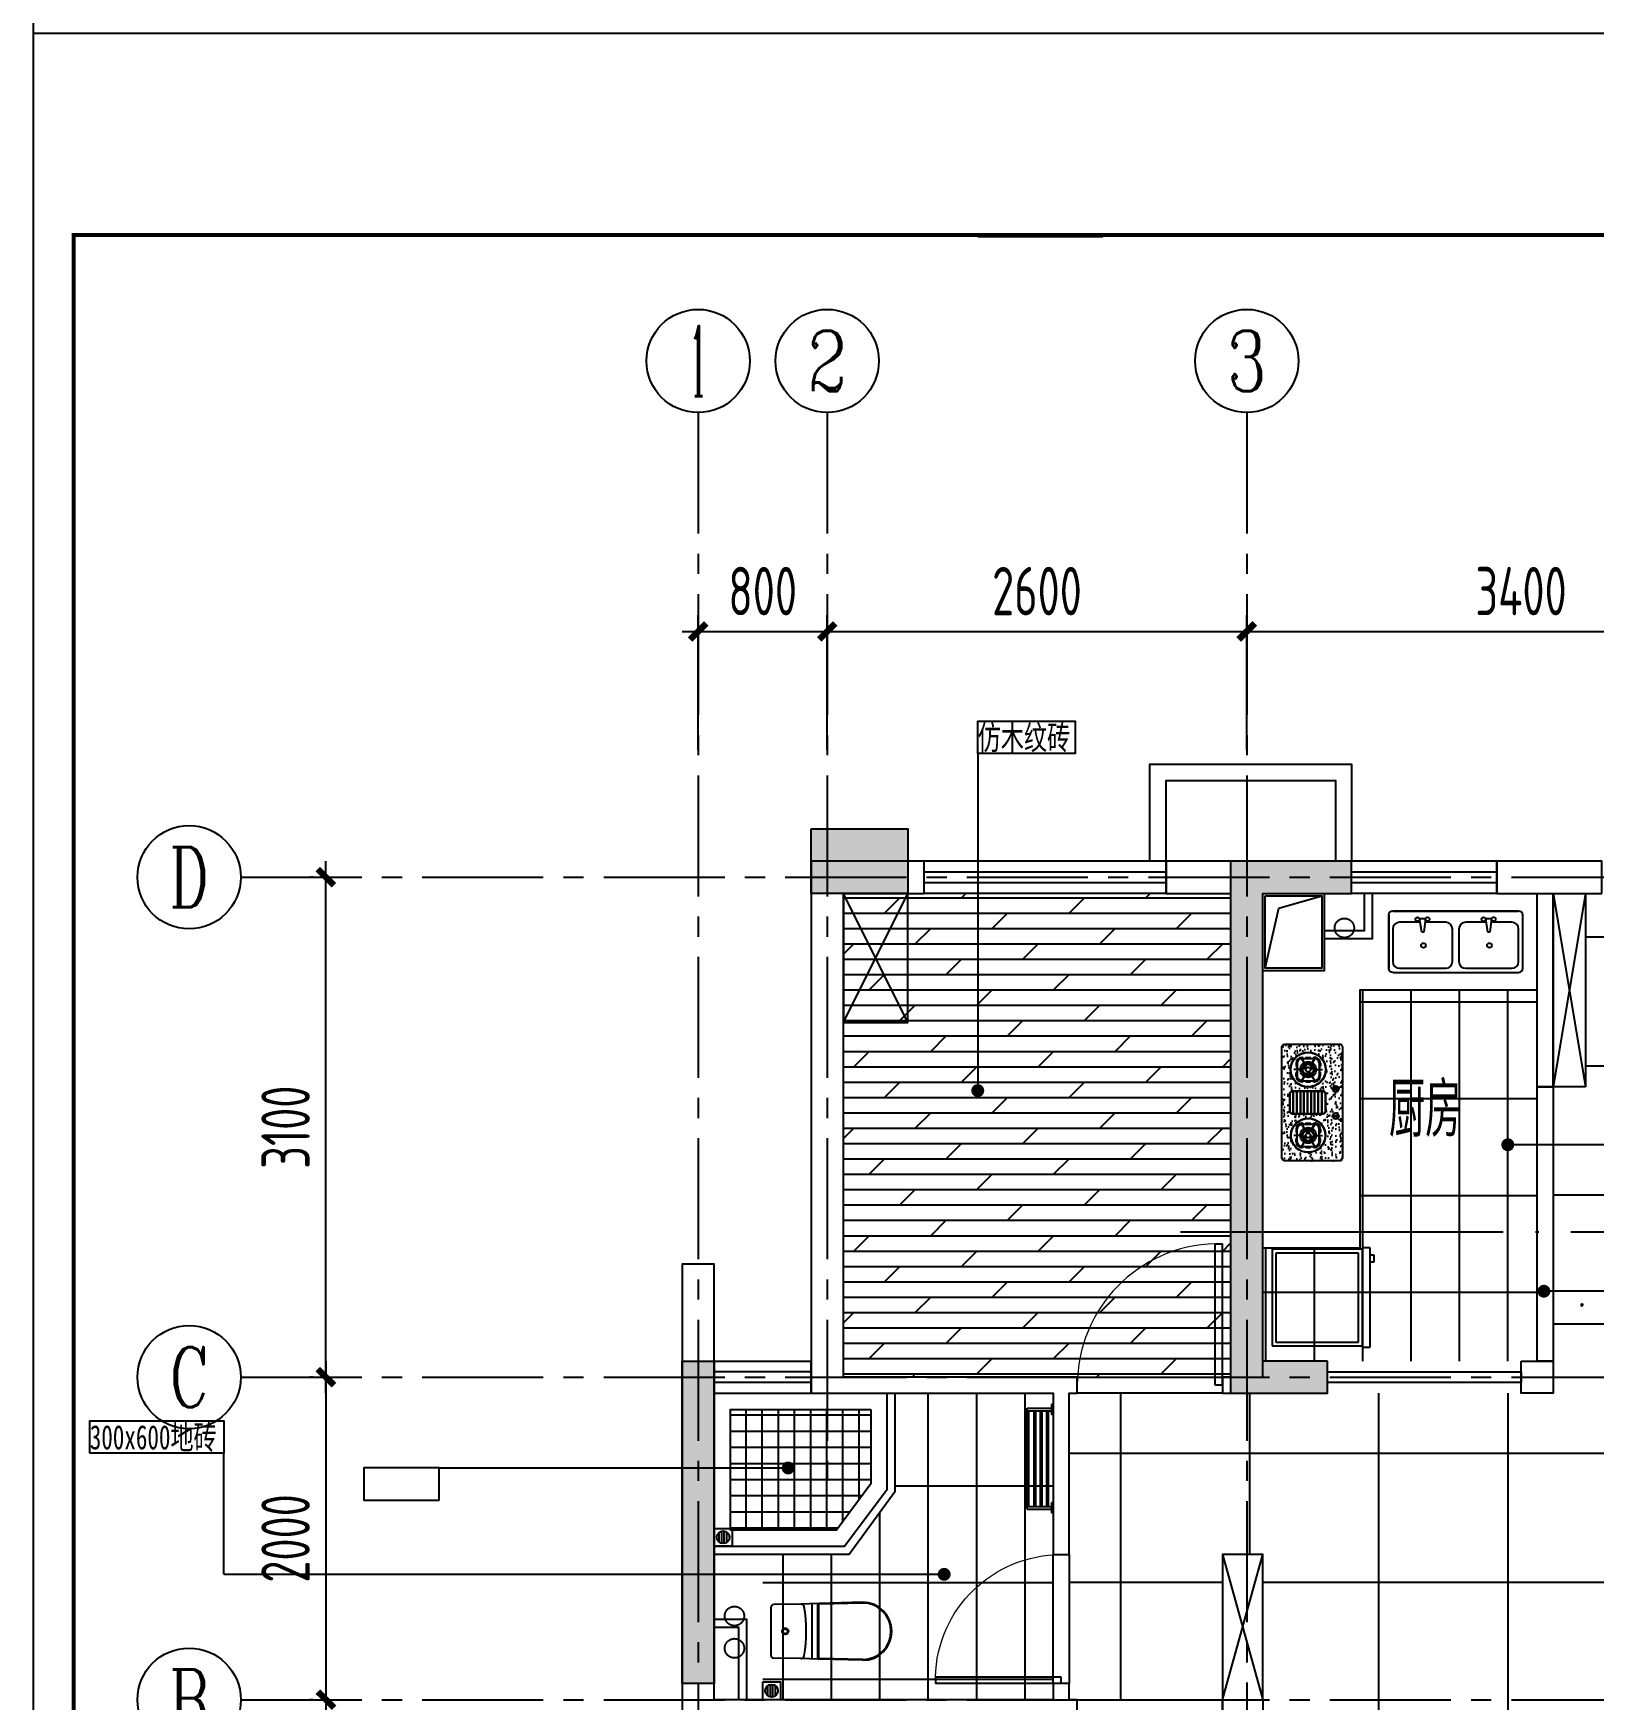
# Model space of a CAD drawing. Header units: millimetres. Extents: x -133666 to 880576, y -269375 to 86941.
# Drawn here: x 22354 to 32024, y -123126 to -112794 of the extents above; entities that cross this region are included whole.
import ezdxf
from ezdxf.enums import TextEntityAlignment as Align

# ---------------------------------------------------------------- set-up
doc = ezdxf.new("R2010")
doc.units = ezdxf.units.MM
doc.header["$LTSCALE"] = 1000
for name, pattern in [('6#轴网(1-4)20181120$0$11 12 17 18 19 20 21 22-ZW$0$DOTE', [2.42, 2, -0.2, 0.02, -0.2]), ('CENTER', [50.8, 31.75, -6.35, 6.35, -6.35]), ('CENTER2', [1.125, 0.75, -0.125, 0.125, -0.125]), ('PS', [3200, 1500, -200, 1500])]:
    doc.linetypes.add(name, pattern=pattern)
doc.layers.get('0').update_dxf_attribs({"linetype": 'CONTINUOUS'})
doc.layers.get('Defpoints').update_dxf_attribs({"color": 6, "linetype": 'CONTINUOUS'})
for name, color, linetype in [('6#轴网(1-4)20181120$0$11 12 17 18 19 20 21 22-ZW$0$AXIS_轴号_A', 8, 'CONTINUOUS'), ('6#轴网(1-4)20181120$0$11 12 17 18 19 20 21 22-ZW$0$AXIS_轴文_A', 8, 'CONTINUOUS'), ('6#轴网(1-4)20181120$0$11 12 17 18 19 20 21 22-ZW$0$AXIS_轴线_A', 8, '6#轴网(1-4)20181120$0$11 12 17 18 19 20 21 22-ZW$0$DOTE'), ('6#轴网(1-4)20181120$0$AXIS_TEXT', 8, 'CONTINUOUS'), ('A-area', 23, 'CONTINUOUS'), ('A-FUR', 8, 'CONTINUOUS'), ('A-Lvtry', 5, 'CONTINUOUS'), ('A-烟气道', 105, 'CONTINUOUS'), ('AXIS', 253, 'CENTER'), ('BORDER', 7, 'CONTINUOUS'), ('DIM', 3, 'CONTINUOUS'), ('EQU_厨卫设备_A', 6, 'CONTINUOUS'), ('P-Furniture(活动家具)', 134, 'CONTINUOUS'), ('P-活动家具', 146, 'CONTINUOUS'), ('PS', 6, 'PS'), ('PUB_HATCH', 8, 'CONTINUOUS'), ('PUB_TEXT', 7, 'CONTINUOUS'), ('WALL', 2, 'CONTINUOUS'), ('WINDOW', 4, 'CONTINUOUS'), ('ZZ001-PC 轮廓', 30, 'CONTINUOUS'), ('剪力墙', 6, 'CONTINUOUS'), ('栏杆', 142, 'CONTINUOUS'), ('门', 9, 'CONTINUOUS')]:
    doc.layers.add(name, color=color, linetype=linetype)
doc.styles.add('6#轴网(1-4)20181120$0$11 12 17 18 19 20 21 22-ZW$0$_TCH_AXIS', font='COMPLEX', dxfattribs={"bigfont": 'GBCBIG'})
doc.styles.add('6#轴网(1-4)20181120$0$COMPLEX', font='COMPLEX')
doc.styles.get("Standard").update_dxf_attribs({"font": 'tssdeng.shx', "bigfont": 'tssdchn.shx'})
doc.styles.add('ZZ', font='tssdeng.shx', dxfattribs={"width": 0.7, "bigfont": 'tssdchn.shx'})
doc.styles.add('黑体', font='simhei.ttf')
doc.dimstyles.new('TSSD_100_100', dxfattribs={"dimtxt": 300, "dimasz": 100, "dimexe": 100, "dimexo": 250, "dimgap": 100, "dimtad": 1, "dimdec": 0, "dimzin": 0, "dimdsep": 46, "dimtxsty": 'ZZ', "dimblk": 'ARCHTICK', "dimcen": 0, "dimdle": 100, "dimclrd": 256, "dimclrt": 7, "dimadec": 0, "dimazin": 0, "dimtfac": 1, "dimtdec": 0, "dimtix": 1, "dimtmove": 2, "dimatfit": 3, "dimfxl": 0, "dimtolj": 1, "dimtzin": 0, "dimarcsym": 0})
pattern_1 = [(0, (26692.9, 2400), (0, 600), [])]
pattern_2 = [(270, (-489761.783, -5390297.225), (15.875, -9e-15), [])]

# ---------------------------------------------------------------- blocks, each defined once
blk = doc.blocks.new('BX1')
at = {"layer": 'A-Lvtry'}
for p, q in [((-560, 8), (-608, 8)), ((-608, 8), (-608, -608)), ((-560, -608), (-560, 8)), ((0, 0), (-560, 0)), ((0, -600), (0, 0)), ((-560, 0), (-560, -600)), ((-24, -24), (-536, -24)), ((-536, -24), (-536, -576)), ((-24, -576), (-24, -24)), ((-631, -564), (-631, -520)), ((-631, -520), (-608, -520)), ((-608, -564), (-631, -564)), ((-608, -520), (-608, -564)), ((-608, -608), (-560, -608)), ((-560, -600), (0, -600)), ((-536, -576), (-24, -576))]:
    blk.add_line(p, q, dxfattribs=at)
blk = doc.blocks.new('A$C558726A8')
at = {"layer": 'P-Furniture(活动家具)'}
h = blk.add_hatch(dxfattribs=at)
h.set_pattern_fill('AR-SAND,_O', color=250)
h.set_pattern_definition([(37.5, (-27199.047, -9670.22), (-1.60003, 48.941324), [0, -38.608, 0, -43.18, 0, -41.275]), (7.5, (-27199.05, -9670.22), (44.95233, 71.68251), [0, -20.828, 0, -34.798, 0, -13.335]), (327.5, (-27230.29, -9670.22), (79.09924, 0.14372), [0, -12.7, 0, -45.72, 0, -59.69]), (317.5, (-27230.29, -9670.22), (76.35565, 22.29293), [0, -6.35, 0, -29.972, 0, -34.29])])
h.paths.add_polyline_path([(-343, 375, 0.414214), (-362, 356), (-362, 20, 0.414214), (-343, 0), (343, 0, 0.414214), (362, 20), (362, 356, 0.414214), (343, 375)])
h.paths.add_polyline_path([(72, 309), (72, 121, -0.414214), (56, 105), (-56, 105, -0.414214), (-72, 121), (-72, 309, -0.414214), (-56, 325), (56, 325, -0.414214)], flags=16)
h.paths.add_polyline_path([(70, 309), (70, 121, -0.414214), (56, 107), (-56, 107, -0.414214), (-70, 121), (-70, 309, -0.414214), (-56, 323), (56, 323, -0.414214)], flags=0)
h.paths.add_polyline_path([(313, 212, -1), (94, 212, -1)], flags=16)
h.paths.add_polyline_path([(311, 212, -1), (96, 212, -1)], flags=0)
h.paths.add_polyline_path([(165, 287), (183, 287, -0.359638), (191, 280), (216, 280, -0.359638), (225, 287), (243, 287, -0.414214), (279, 251, -0.251251), (272, 242), (272, 230, -0.359638), (279, 221), (279, 202, -0.359638), (272, 194), (272, 181, -0.251251), (279, 173, -0.414214), (243, 136), (225, 136, -0.359638), (216, 143), (191, 143, -0.359638), (183, 136), (165, 136, -0.414214), (128, 173, -0.251251), (135, 181), (135, 194, -0.359638), (128, 202), (128, 221, -0.359638), (135, 230), (135, 242, -0.251251), (128, 251, -0.414214)], flags=0)
h.paths.add_polyline_path([(253, 212, -1), (155, 212, -1)], flags=0)
h.paths.add_polyline_path([(243, 212, -1), (165, 212, -1)], flags=0)
h.paths.add_polyline_path([(240, 212, -1), (167, 212, -1)], flags=0)
h.paths.add_polyline_path([(237, 212, -1), (170, 212, -1)], flags=0)
h.paths.add_polyline_path([(175, 219), (190, 218, -0.299124), (204, 226, -0.028861), (205, 226), (212, 240, -0.215015), (224, 233), (215, 221, -0.330841), (215, 203), (224, 190, -0.215015), (212, 183), (205, 197, -0.028861), (204, 197, -0.299124), (190, 206), (175, 205, -0.215015)], flags=0)
h.paths.add_polyline_path([(-96, 212, -1), (-311, 212, -1)], flags=16)
h.paths.add_polyline_path([(-98, 212, -1), (-309, 212, -1)], flags=0)
h.paths.add_polyline_path([(-128, 251, -0.251251), (-135, 242), (-135, 230, -0.359638), (-128, 221), (-128, 202, -0.359638), (-135, 194), (-135, 181, -0.251251), (-128, 173, -0.414214), (-165, 136), (-183, 136, -0.359638), (-191, 143), (-216, 143, -0.359638), (-225, 136), (-243, 136, -0.414214), (-279, 173, -0.251251), (-272, 181), (-272, 194, -0.359638), (-279, 202), (-279, 221, -0.359638), (-272, 230), (-272, 242, -0.251251), (-279, 251, -0.414214), (-243, 287), (-225, 287, -0.359638), (-216, 280), (-191, 280, -0.359638), (-183, 287), (-165, 287, -0.414214)], flags=0)
h.paths.add_polyline_path([(-155, 212, -1), (-253, 212, -1)], flags=0)
h.paths.add_polyline_path([(-165, 212, -1), (-243, 212, -1)], flags=0)
h.paths.add_polyline_path([(-167, 212, -1), (-240, 212, -1)], flags=0)
h.paths.add_polyline_path([(-170, 212, -1), (-237, 212, -1)], flags=0)
h.paths.add_polyline_path([(-175, 219, -0.215015), (-175, 205), (-190, 206, -0.299124), (-204, 197, -0.028861), (-205, 197), (-212, 183, -0.215015), (-224, 190), (-215, 203, -0.330841), (-215, 221), (-224, 233, -0.215015), (-212, 240), (-205, 226, -0.028861), (-204, 226, -0.299124), (-190, 218)], flags=0)
h.paths.add_polyline_path([(103, 41, -1), (64, 41, -1)], flags=16)
h.paths.add_polyline_path([(86, 57), (86, 56, -0.877066), (86, 26), (86, 25, -1), (82, 25), (82, 26, -0.877066), (82, 56), (82, 57, -1)], flags=0)
h.paths.add_polyline_path([(97, 53, -1.000001), (94, 53, -1.000001)], flags=0)
h.paths.add_polyline_path([(102, 41, -1.000001), (100, 41, -1.000001)], flags=0)
h.paths.add_polyline_path([(-64, 41, -1), (-103, 41, -1)], flags=16)
h.paths.add_polyline_path([(-82, 57), (-82, 56, -0.877066), (-82, 26), (-82, 25, -1), (-86, 25), (-86, 26, -0.877066), (-86, 56), (-86, 57, -1)], flags=0)
h.paths.add_polyline_path([(-94, 53, -1.000001), (-97, 53, -1.000001)], flags=0)
h.paths.add_polyline_path([(-100, 41, -1.000001), (-102, 41, -1.000001)], flags=0)
for points in [[(-100, 41, 1), (-102, 41, 1)], [(-97, 54, 1.000001), (-94, 54, 1.000001)], [(94, 54, 1.000001), (97, 54, 1.000001)], [(102, 41, 1), (100, 41, 1)]]:
    blk.add_hatch(color=251, dxfattribs=at).paths.add_polyline_path(points)
at = {"layer": 'P-Furniture(活动家具)', "color": 251}
for p, q in [((-284, 258), (-224, 224)), ((-228, 226), (-280, 256)), ((-279, 221), (-279, 202)), ((-272, 251), (-272, 173)), ((-243, 287), (-225, 287)), ((-243, 280), (-165, 280)), ((-224, 233), (-212, 240)), ((-215, 221), (-224, 233)), ((-211, 224), (-218, 237)), ((-205, 226), (-212, 240)), ((-204, 240), (-204, 300)), ((-190, 218), (-175, 219)), ((-189, 212), (-175, 212)), ((-165, 287), (-183, 287)), ((-123, 258), (-183, 224)), ((-179, 226), (-127, 256)), ((-175, 219), (-175, 205)), ((-135, 251), (-135, 173)), ((-128, 221), (-128, 202)), ((-70, 304), (70, 304)), ((-70, 302), (70, 302)), ((-70, 282), (70, 282)), ((-70, 280), (70, 280)), ((-70, 260), (70, 260)), ((-70, 258), (70, 258)), ((-70, 238), (70, 238)), ((-70, 236), (70, 236)), ((-70, 216), (70, 216)), ((-70, 214), (70, 214)), ((123, 258), (183, 224)), ((179, 226), (127, 256)), ((128, 221), (128, 202)), ((135, 251), (135, 173)), ((165, 287), (183, 287)), ((243, 280), (165, 280)), ((190, 218), (175, 219)), ((175, 219), (175, 205)), ((189, 212), (175, 212)), ((204, 240), (204, 300)), ((205, 226), (212, 240)), ((211, 224), (218, 237)), ((224, 233), (212, 240)), ((215, 221), (224, 233)), ((284, 258), (224, 224)), ((243, 287), (225, 287)), ((228, 226), (280, 256)), ((272, 251), (272, 173)), ((279, 221), (279, 202)), ((-284, 165), (-224, 200)), ((-228, 198), (-280, 168)), ((-243, 143), (-165, 143)), ((-243, 136), (-225, 136)), ((-215, 203), (-224, 190)), ((-212, 183), (-224, 190)), ((-211, 199), (-218, 187)), ((-205, 197), (-212, 183)), ((-204, 183), (-204, 124)), ((-190, 206), (-175, 205)), ((-123, 165), (-183, 200)), ((-165, 136), (-183, 136)), ((-179, 198), (-127, 168)), ((-70, 194), (70, 194)), ((-70, 192), (70, 192)), ((-70, 172), (70, 172)), ((-70, 170), (70, 170)), ((-70, 150), (70, 150)), ((-70, 148), (70, 148)), ((-70, 128), (70, 128)), ((-70, 126), (70, 126)), ((123, 165), (183, 200)), ((179, 198), (127, 168)), ((243, 143), (165, 143)), ((165, 136), (183, 136)), ((190, 206), (175, 205)), ((204, 183), (204, 124)), ((205, 197), (212, 183)), ((211, 199), (218, 187)), ((212, 183), (224, 190)), ((215, 203), (224, 190)), ((284, 165), (224, 200)), ((243, 136), (225, 136)), ((228, 198), (280, 168))]:
    blk.add_line(p, q, dxfattribs=at)
at = {"layer": 'P-Furniture(活动家具)'}
blk.add_lwpolyline([(-343, 0, -0.414214), (-362, 20), (-362, 356, -0.414214), (-343, 375), (343, 375, -0.414214), (362, 356), (362, 20, -0.414214), (343, 0)], format="xyb", close=True, dxfattribs=at)
at = {"layer": 'P-Furniture(活动家具)', "color": 251}
for points in [[(-72, 309, -0.414214), (-56, 325), (56, 325, -0.414214), (72, 309), (72, 121, -0.414214), (56, 105), (-56, 105, -0.414214), (-72, 121)], [(-70, 309, -0.414214), (-56, 323), (56, 323, -0.414214), (70, 309), (70, 121, -0.414214), (56, 107), (-56, 107, -0.414214), (-70, 121)], [(-86, 25), (-86, 58, -1), (-82, 58), (-82, 25, -1)], [(86, 25), (86, 58, 1), (82, 58), (82, 25, 1)]]:
    blk.add_lwpolyline(points, format="xyb", close=True, dxfattribs=at)
at = {"layer": 'P-Furniture(活动家具)', "color": 251, "const_width": 0.979}
for points in [[(-228, 226), (-280, 256)], [(-204, 240), (-204, 300)], [(-179, 226), (-127, 256)], [(179, 226), (127, 256)], [(204, 240), (204, 300)], [(228, 226), (280, 256)], [(-228, 198), (-280, 168)], [(-204, 183), (-204, 124)], [(-179, 198), (-127, 168)], [(179, 198), (127, 168)], [(204, 183), (204, 124)], [(228, 198), (280, 168)]]:
    blk.add_lwpolyline(points, dxfattribs=at)
for points in [[(-204, 226, -1), (-204, 197, -1), (-204, 226, -1)], [(204, 226, 1), (204, 197, 1), (204, 226, 1)]]:
    blk.add_lwpolyline(points, format="xyb", dxfattribs=at)
at = {"layer": 'P-Furniture(活动家具)', "color": 251}
for centre, radius in [((-204, 212), 107), ((-204, 212), 105), ((204, 212), 109), ((204, 212), 107), ((-204, 212), 39.1), ((-204, 212), 36.2), ((-204, 212), 33.3), ((-204, 212), 14.7), ((204, 212), 39.1), ((204, 212), 36.2), ((204, 212), 33.3), ((204, 212), 14.7), ((-84, 41), 19.3), ((-101, 41), 1.44), ((-96, 54), 1.44), ((84, 41), 19.3), ((96, 54), 1.44), ((101, 41), 1.44)]:
    blk.add_circle(centre, radius, dxfattribs=at)
at = {"layer": 'P-Furniture(活动家具)'}
for centre in [(-204, 212), (204, 212)]:
    blk.add_circle(centre, 48.9, dxfattribs=at)
at = {"layer": 'P-Furniture(活动家具)', "color": 251}
for centre, radius, start, end in [((-243, 251), 36.2, 90, 180), ((-267, 253), 11.8, 189.6676, 246.0824), ((-270, 221), 8.76, 102.564, 181.686), ((-243, 251), 29.4, 90, 180), ((-224, 278), 8.76, 12.564, 91.6861), ((-210, 224), 16.7, 95.7306, 144.2694), ((-183, 278), 8.76, 88.3139, 167.436), ((-190, 212), 16.7, 335.7306, 24.2694), ((-165, 251), 36.2, 0, 90), ((-165, 251), 29.4, 0, 90), ((-140, 253), 11.8, 293.9176, 350.3324), ((-137, 221), 8.76, 358.314, 77.436), ((165, 251), 36.2, 90, 180), ((140, 253), 11.8, 189.6676, 246.0824), ((137, 221), 8.76, 102.564, 181.686), ((165, 251), 29.4, 90, 180), ((190, 212), 16.7, 155.7306, 204.2694), ((183, 278), 8.76, 12.564, 91.6861), ((210, 224), 16.7, 35.7306, 84.2694), ((224, 278), 8.76, 88.3139, 167.436), ((243, 251), 36.2, 0, 90), ((243, 251), 29.4, 0, 90), ((267, 253), 11.8, 293.9176, 350.3324), ((270, 221), 8.76, 358.314, 77.436), ((-270, 202), 8.76, 178.3139, 257.436), ((-267, 171), 11.8, 113.9176, 170.3324), ((-243, 173), 36.2, 180, 270), ((-243, 173), 29.4, 180, 270), ((-224, 145), 8.76, 268.3139, 347.436), ((-210, 200), 16.7, 215.7306, 264.2694), ((-183, 145), 8.76, 192.564, 271.6861), ((-165, 173), 36.2, 270, 0), ((-165, 173), 29.4, 270, 0), ((-137, 202), 8.76, 282.564, 1.6861), ((-140, 171), 11.8, 9.6676, 66.0824), ((137, 202), 8.76, 178.3139, 257.436), ((140, 171), 11.8, 113.9176, 170.3324), ((165, 173), 36.2, 180, 270), ((165, 173), 29.4, 180, 270), ((183, 145), 8.76, 268.3139, 347.436), ((210, 200), 16.7, 275.7306, 324.2694), ((224, 145), 8.76, 192.564, 271.6861), ((243, 173), 36.2, 270, 0), ((243, 173), 29.4, 270, 0), ((270, 202), 8.76, 282.564, 1.6861), ((267, 171), 11.8, 9.6676, 66.0824), ((-84, 41), 15.3, 97.4942, 262.5058), ((-84, 41), 15.3, 277.4942, 82.5058), ((84, 41), 15.3, 97.4942, 262.5058), ((84, 41), 15.3, 277.4942, 82.5058)]:
    blk.add_arc(centre, radius, start, end, dxfattribs=at)
blk = doc.blocks.new('A$C6BCA2219')
at = {"layer": 'P-Furniture(活动家具)'}
for p, q in [((-415, 355), (-415, 25)), ((-415, 25), (-415, 355)), ((-390, 380), (390, 380)), ((390, 380), (-390, 380)), ((415, 25), (415, 355)), ((-390, 0), (390, 0))]:
    blk.add_line(p, q, dxfattribs=at)
at = {"layer": 'P-Furniture(活动家具)', "color": 251}
for p, q in [((-220, 311), (-348, 311)), ((-210, 249), (-224, 333)), ((-224, 333), (-188, 333)), ((-188, 333), (-198, 249)), ((-62, 311), (-191, 311)), ((189, 311), (62, 311)), ((199, 249), (186, 333)), ((186, 333), (222, 333)), ((222, 333), (212, 249)), ((348, 311), (219, 311)), ((-390, 269), (-390, 67)), ((-198, 249), (-210, 249)), ((-20, 67), (-20, 269)), ((20, 269), (20, 67)), ((212, 249), (199, 249)), ((390, 67), (390, 269)), ((-348, 25), (-62, 25)), ((62, 25), (348, 25))]:
    blk.add_line(p, q, dxfattribs=at)
for centre, radius in [((-237, 329), 12.8), ((-175, 330), 12.8), ((173, 329), 12.8), ((235, 330), 12.8), ((-200, 167), 14.8), ((209, 167), 14.8)]:
    blk.add_circle(centre, radius, dxfattribs=at)
at = {"layer": 'P-Furniture(活动家具)'}
for centre, radius, start, end in [((-390, 354), 25.7, 89.8183, 178.9194), ((390, 355), 25.2, 0, 90), ((-390, 26), 25.7, 181.0806, 270.1817), ((390, 25), 25.2, 270, 0)]:
    blk.add_arc(centre, radius, start, end, dxfattribs=at)
at = {"layer": 'P-Furniture(活动家具)', "color": 251}
for centre, start, end in [((-348, 269), 90, 180), ((-62, 269), 0, 90), ((62, 269), 90, 180), ((348, 269), 0, 90), ((-348, 67), 180, 270), ((-62, 67), 270, 0), ((62, 67), 180, 270), ((348, 67), 270, 0)]:
    blk.add_arc(centre, 42, start, end, dxfattribs=at)
blk = doc.blocks.new('6#轴网(1-4)20181120$0$_AXISO')
at = {"color": 8}
blk.add_circle((0, 0), 0.5, dxfattribs=at)
at = {"layer": '6#轴网(1-4)20181120$0$AXIS_TEXT', "color": 8, "style": '6#轴网(1-4)20181120$0$COMPLEX', "width": 1.041667}
blk.add_attdef('A', text='', height=0.56, dxfattribs=at).set_placement((-0.25, -0.28), (0.25, -0.28), align=Align.FIT)
blk = doc.blocks.new('_ArchTick')
at = {"color": 0, "linetype": 'ByBlock', "const_width": 0.4}
blk.add_lwpolyline([(-0.5, -0.5), (0.5, 0.5)], dxfattribs=at)
blk = doc.blocks.new('*D349')
at = {"layer": 'Defpoints', "color": 0}
for p in [(-2307, 8900), (-2135, 8900), (-2135, 5800)]:
    blk.add_point(p, dxfattribs=at)
at = {"layer": 'DIM', "lineweight": -2}
blk.add_line((-2307, 5700), (-2307, 9000), dxfattribs=at)
at = {"layer": 'DIM', "color": 0, "lineweight": -2}
for p, q in [((-2385, 8900), (-2407, 8900)), ((-2385, 5800), (-2407, 5800))]:
    blk.add_line(p, q, dxfattribs=at)
at = {"layer": 'DIM', "lineweight": -2, "xscale": 100, "yscale": 100, "zscale": 100}
for p, rotation in [((-2307, 8900), 90), ((-2307, 5800), 270)]:
    blk.add_blockref('_ArchTick', p, dxfattribs=dict(at, rotation=rotation))
at = {"layer": 'DIM', "color": 7, "insert": (-2557, 7350), "char_height": 300, "attachment_point": 5, "rotation": 90, "style": 'ZZ'}
blk.add_mtext('\\A1;3100', dxfattribs=at)
blk = doc.blocks.new('*D352')
at = {"layer": 'Defpoints', "color": 0}
for p in [(-2135, 5800), (-2307, 3800), (-2135, 3800)]:
    blk.add_point(p, dxfattribs=at)
at = {"layer": 'DIM', "lineweight": -2}
blk.add_line((-2307, 5900), (-2307, 3700), dxfattribs=at)
at = {"layer": 'DIM', "color": 0, "lineweight": -2}
for p, q in [((-2385, 5800), (-2407, 5800)), ((-2385, 3800), (-2407, 3800))]:
    blk.add_line(p, q, dxfattribs=at)
at = {"layer": 'DIM', "lineweight": -2, "xscale": 100, "yscale": 100, "zscale": 100}
for p, rotation in [((-2307, 5800), 90), ((-2307, 3800), 270)]:
    blk.add_blockref('_ArchTick', p, dxfattribs=dict(at, rotation=rotation))
at = {"layer": 'DIM', "color": 7, "insert": (-2557, 4800), "char_height": 300, "attachment_point": 5, "rotation": 90, "style": 'ZZ'}
blk.add_mtext('\\A1;2000', dxfattribs=at)
blk = doc.blocks.new('*D353')
at = {"layer": 'Defpoints', "color": 0}
for p in [(-2135, 3800), (-2307, 100), (-2135, 100)]:
    blk.add_point(p, dxfattribs=at)
at = {"layer": 'DIM', "lineweight": -2}
blk.add_line((-2307, 3900), (-2307, 0), dxfattribs=at)
at = {"layer": 'DIM', "color": 0, "lineweight": -2}
for p, q in [((-2385, 3800), (-2407, 3800)), ((-2385, 100), (-2407, 100))]:
    blk.add_line(p, q, dxfattribs=at)
at = {"layer": 'DIM', "lineweight": -2, "xscale": 100, "yscale": 100, "zscale": 100}
for p, rotation in [((-2307, 3800), 90), ((-2307, 100), 270)]:
    blk.add_blockref('_ArchTick', p, dxfattribs=dict(at, rotation=rotation))
at = {"layer": 'DIM', "color": 7, "insert": (-2557, 1950), "char_height": 300, "attachment_point": 5, "rotation": 90, "style": 'ZZ'}
blk.add_mtext('\\A1;3700', dxfattribs=at)
blk = doc.blocks.new('*D354')
at = {"layer": 'Defpoints', "color": 0}
for p in [(6800, 10424), (3400, 9440), (6800, 9440)]:
    blk.add_point(p, dxfattribs=at)
at = {"layer": 'DIM', "color": 0, "lineweight": -2}
for p, q in [((3400, 9690), (3400, 10524)), ((6800, 9690), (6800, 10524))]:
    blk.add_line(p, q, dxfattribs=at)
at = {"layer": 'DIM', "lineweight": -2}
blk.add_line((3300, 10424), (6900, 10424), dxfattribs=at)
at = {"layer": 'DIM', "lineweight": -2, "xscale": 100, "yscale": 100, "zscale": 100, "rotation": 180}
blk.add_blockref('_ArchTick', (3400, 10424), dxfattribs=at)
at = {"layer": 'DIM', "lineweight": -2, "xscale": 100, "yscale": 100, "zscale": 100}
blk.add_blockref('_ArchTick', (6800, 10424), dxfattribs=at)
at = {"layer": 'DIM', "color": 7, "insert": (5100, 10674), "char_height": 300, "attachment_point": 5, "style": 'ZZ'}
blk.add_mtext('\\A1;3400', dxfattribs=at)
blk = doc.blocks.new('*D360')
at = {"layer": 'Defpoints', "color": 0}
for p in [(800, 10424), (0, 9440), (800, 9440)]:
    blk.add_point(p, dxfattribs=at)
at = {"layer": 'DIM', "color": 0, "lineweight": -2}
for p, q in [((0, 9690), (0, 10524)), ((800, 9690), (800, 10524))]:
    blk.add_line(p, q, dxfattribs=at)
at = {"layer": 'DIM', "lineweight": -2}
blk.add_line((-100, 10424), (900, 10424), dxfattribs=at)
at = {"layer": 'DIM', "lineweight": -2, "xscale": 100, "yscale": 100, "zscale": 100, "rotation": 180}
blk.add_blockref('_ArchTick', (0, 10424), dxfattribs=at)
at = {"layer": 'DIM', "lineweight": -2, "xscale": 100, "yscale": 100, "zscale": 100}
blk.add_blockref('_ArchTick', (800, 10424), dxfattribs=at)
at = {"layer": 'DIM', "color": 7, "insert": (400, 10674), "char_height": 300, "attachment_point": 5, "style": 'ZZ'}
blk.add_mtext('\\A1;800', dxfattribs=at)
blk = doc.blocks.new('*D361')
at = {"layer": 'Defpoints', "color": 0}
for p in [(3400, 10424), (800, 9440), (3400, 9440)]:
    blk.add_point(p, dxfattribs=at)
at = {"layer": 'DIM', "color": 0, "lineweight": -2}
for p, q in [((800, 9690), (800, 10524)), ((3400, 9690), (3400, 10524))]:
    blk.add_line(p, q, dxfattribs=at)
at = {"layer": 'DIM', "lineweight": -2}
blk.add_line((700, 10424), (3500, 10424), dxfattribs=at)
at = {"layer": 'DIM', "lineweight": -2, "xscale": 100, "yscale": 100, "zscale": 100, "rotation": 180}
blk.add_blockref('_ArchTick', (800, 10424), dxfattribs=at)
at = {"layer": 'DIM', "lineweight": -2, "xscale": 100, "yscale": 100, "zscale": 100}
blk.add_blockref('_ArchTick', (3400, 10424), dxfattribs=at)
at = {"layer": 'DIM', "color": 7, "insert": (2100, 10674), "char_height": 300, "attachment_point": 5, "style": 'ZZ'}
blk.add_mtext('\\A1;2600', dxfattribs=at)
blk = doc.blocks.new('A3ktsjw')
at = {"layer": '栏杆'}
for points in [[(-26114, 169535), (-26114, 170135), (-24864, 170135), (-24864, 169535)], [(-26014, 169535), (-26014, 170035), (-24964, 170035), (-24964, 169535)]]:
    blk.add_lwpolyline(points, dxfattribs=at)
blk = doc.blocks.new('$DorLib2D$00000001')
for p, q in [((0.45, 0.975), (0.5, 0.975)), ((0.45, 0), (0.45, 0.975)), ((0.5, 0), (0.5, 0.975)), ((0.5, 0), (0.45, 0))]:
    blk.add_line(p, q)
at = {"lineweight": 13}
blk.add_arc((0.475, 0), 0.975, 91.4693, 180, dxfattribs=at)
blk = doc.blocks.new('$TCHSYS$WIN2D')
for p, q in [((-0.5, 0.5), (0.5, 0.5)), ((-0.5, 0.5), (-0.5, -0.5)), ((0.5, 0.5), (0.5, -0.5)), ((0.5, 0.1667), (-0.5, 0.1667)), ((0.5, -0.1667), (-0.5, -0.1667)), ((-0.5, -0.5), (0.5, -0.5))]:
    blk.add_line(p, q)
blk = doc.blocks.new('A$C2EEA3612')
at = {"linetype": 'Continuous'}
for p, q in [((-180, 570), (-173, 300)), ((-175, 570), (-168, 300)), ((175, 570), (168, 300)), ((180, 570), (173, 300)), ((-173, 300), (-171, 240)), ((-172, 255), (172, 255)), ((-171, 240), (-169, 187)), ((-163, 295), (163, 295)), ((-163, 290), (163, 290)), ((171, 240), (169, 187)), ((173, 300), (171, 240)), ((-169, 187), (-166, 19)), ((169, 187), (166, 19)), ((-146, 0), (146, 0))]:
    blk.add_line(p, q, dxfattribs=at)
for radius in [20, 15]:
    blk.add_circle((0, 90), radius, dxfattribs=at)
for centre, radius, start, end in [((0, 570), 180, 0, 180), ((0, 570), 175, 0, 180), ((-163, 300), 10, 181.7534, 270), ((-149, 187), 20, 99.8557, 181.7534), ((-163, 300), 5, 181.7534, 270), ((0, -673), 893, 80.1443, 99.8557), ((149, 187), 20, 358.2466, 80.1443), ((163, 300), 5, 270, 358.2466), ((163, 300), 10, 270, 358.2466), ((-146, 20), 20, 181.7534, 270), ((146, 20), 20, 270, 358.2466)]:
    blk.add_arc(centre, radius, start, end, dxfattribs=at)
blk = doc.blocks.new('g3wr')
at = {"color": 251}
blk.add_wipeout([(92376, 176270), (92376, 176416), (92376, 176562), (92382, 176575), (92396, 176582), (92459, 176583), (92576, 176581), (92666, 176589), (92736, 176588), (92946, 176596), (92946, 176591), (93057, 176558), (93057, 176558), (93126, 176416), (93076, 176298), (92946, 176236), (92831, 176244), (92676, 176243), (92576, 176251), (92396, 176250)], dxfattribs=at)
at = {"xscale": -1, "rotation": 270}
blk.add_blockref('A$C2EEA3612', (92376, 176416), dxfattribs=at)
blk = doc.blocks.new('dfdffh')
at = {"layer": 'P-活动家具'}
for p, q in [((106548, -73807), (106398, -73807)), ((106398, -73807), (106398, -73822)), ((106548, -73822), (106398, -73822)), ((106417, -74417), (106417, -73822)), ((106427, -74417), (106427, -73822)), ((106456, -74417), (106456, -73822)), ((106466, -74417), (106466, -73822)), ((106496, -74417), (106496, -73822)), ((106506, -74417), (106506, -73822)), ((106538, -74417), (106538, -73822)), ((106548, -74432), (106548, -73807)), ((106548, -74417), (106398, -74417)), ((106398, -74417), (106398, -74432)), ((106548, -74432), (106398, -74432))]:
    blk.add_line(p, q, dxfattribs=at)
for points in [[(106398, -73784), (106398, -73844), (106388, -73844), (106388, -73784)], [(106398, -74394), (106398, -74454), (106388, -74454), (106388, -74394)]]:
    blk.add_lwpolyline(points, close=True, dxfattribs=at)
blk = doc.blocks.new('B20190310213323')
at = {"layer": 'PUB_HATCH'}
for points in [[(800, 9200), (1400, 9200), (1400, 8800), (800, 8800)], [(4000, 5900), (3600, 5900), (3600, 8800), (4150, 8800), (4150, 9000), (3400, 9000), (3400, 5700), (3600, 5700), (4000, 5700)], [(0, 5900), (200, 5900), (200, 3900), (0, 3900), (0, 5700)]]:
    blk.add_hatch(color=256, dxfattribs=at).paths.add_polyline_path(points)
at = {"layer": 'PUB_TEXT'}
h = blk.add_hatch(dxfattribs=at)
h.set_pattern_fill('_USER', color=250, scale=100, double=1, pattern_type=0)
h.set_pattern_definition([(0, (1171.45, 5138.84), (0, 100), []), (90, (1171.45, 5138.84), (-100, 6e-15), [])])
h.paths.add_polyline_path([(1171, 5600), (1171, 5139), (957, 4852), (300, 4852), (300, 5600)])
at = {"layer": 'A-Lvtry', "ltscale": 3}
blk.add_line((4200, 6600), (3600, 6600), dxfattribs=at)
for points in [[(5300, 8200), (4200, 8200), (4200, 6600), (4200, 6600)], [(200, 4702), (1036, 4702), (1321, 5092), (1321, 5700)], [(200, 4752), (1007, 4752), (1271, 5106), (1271, 5700)]]:
    blk.add_lwpolyline(points, dxfattribs=at)
at = {"layer": 'A-烟气道'}
for points in [[(3600, 8800), (3980, 8800), (3980, 8320), (3600, 8320)], [(3615, 8785), (3965, 8785), (3965, 8335), (3615, 8335)]]:
    blk.add_lwpolyline(points, close=True, dxfattribs=at)
blk.add_lwpolyline([(3615, 8335), (3698, 8708), (3965, 8785)], dxfattribs=at)
at = {"layer": 'PUB_TEXT', "color": 250}
blk.add_lwpolyline([(1171, 5600), (1171, 5139), (957, 4852), (300, 4852), (300, 5600)], close=True, dxfattribs=at)
at = {"layer": 'WALL'}
for points in [[(1000, 5800), (1000, 8800), (1500, 8800), (1500, 9000), (800, 9000), (800, 5700), (2300, 5700), (2300, 4700), (2400, 4700), (2400, 5700), (2450, 5700), (2450, 5800)], [(5700, 8800), (5700, 9000), (5050, 9000), (5050, 9000), (5050, 8800)], [(5300, 8800), (5400, 8800), (5400, 7600), (5300, 7600)]]:
    blk.add_lwpolyline(points, close=True, dxfattribs=at)
for points in [[(3600, 5800), (3600, 8800), (4150, 8800), (4150, 9000), (3500, 9000), (3000, 9000), (3000, 8800), (3400, 8800), (3400, 5800), (3350, 5800), (3350, 5700), (3500, 5700)], [(3980, 8520), (4280, 8520), (4280, 8800)], [(3980, 8570), (4230, 8570), (4230, 8800)], [(600, -400), (600, 200), (200, 200), (200, 3700), (2450, 3700), (2450, 3800), (2400, 3800), (2400, 3900), (2300, 3900), (2300, 3800), (200, 3800), (200, 6500), (0, 6500), (0, 0), (500, 0), (500, -600), (600, -600), (600, -400)], [(200, 4300), (400, 4300), (400, 3800)], [(200, 4250), (350, 4250), (350, 3800)], [(3400, 2850), (3400, 3700), (3350, 3700), (3350, 3800), (3600, 3800), (3600, 2850)]]:
    blk.add_lwpolyline(points, dxfattribs=at)
at = {"layer": 'WALL', "elevation": 0}
blk.add_lwpolyline([(5200, 5900), (5400, 5900), (5400, 5700), (5200, 5700)], close=True, dxfattribs=at)
at = {"layer": 'WINDOW'}
blk.add_lwpolyline([(4000, 5833), (5200, 5833), (5200, 5767), (4000, 5767)], close=True, dxfattribs=at)
at = {"layer": '剪力墙', "elevation": 0}
for points in [[(800, 9200), (1400, 9200), (1400, 8800), (800, 8800)], [(4000, 5900), (3600, 5900), (3600, 8800), (4150, 8800), (4150, 9000), (3400, 9000), (3400, 5700), (3600, 5700), (4000, 5700)], [(0, 5900), (200, 5900), (200, 3900), (0, 3900), (0, 5700)]]:
    blk.add_lwpolyline(points, close=True, dxfattribs=at)
for points in [[(1000, 8800), (1000, 8800)], [(0, 5700), (0, 5700)]]:
    blk.add_lwpolyline(points, dxfattribs=at)
at = {"xscale": -1}
blk.add_blockref('dfdffh', (108688, 79414), dxfattribs=at)
at = {"layer": 'A-area'}
blk.add_blockref('A3ktsjw', (29014, -160535), dxfattribs=at)
at = {"layer": 'WINDOW'}
for name, p, xscale, yscale, zscale, rotation in [('$TCHSYS$WIN2D', (2250, 8900), 1500, 200, 1500, 180), ('$TCHSYS$WIN2D', (4600, 8900), 900, 200, 900, 180), ('$TCHSYS$WIN2D', (500, 5800), -600, 200, -600, 180), ('$DorLib2D$00000001', (2350, 4300), -800, 800, 800, 90)]:
    blk.add_blockref(name, p, dxfattribs=dict(at, xscale=xscale, yscale=yscale, zscale=zscale, rotation=rotation))
at = {"layer": 'WINDOW', "xscale": 900, "yscale": 900, "zscale": -900}
blk.add_blockref('$DorLib2D$00000001', (2900, 5750), dxfattribs=at)
at = {"layer": 'A-Lvtry', "ltscale": 3, "extrusion": (0, 0, -1), "zscale": -1, "rotation": 180}
blk.add_blockref('g3wr', (91826, 180640), dxfattribs=at)
blk = doc.blocks.new('B20190319225928')
at = {"layer": 'BORDER'}
blk.add_lwpolyline([(0, 0), (0, 29700), (42000, 29700), (42000, 0)], close=True, dxfattribs=at)
at = {"layer": 'BORDER', "const_width": 50}
blk.add_lwpolyline([(2500, 500), (2500, 29200), (41500, 29200), (41500, 500)], close=True, dxfattribs=at)
blk = doc.blocks.new('B20190322101948')
at = {"layer": 'EQU_厨卫设备_A'}
h = blk.add_hatch(dxfattribs=at)
h.set_pattern_fill('ANSI31', color=256, scale=10, angle=225, style=0)
h.set_pattern_definition(pattern_2)
edge = h.paths.add_edge_path()
edge.add_arc((55, 55), 39.3, 0, 360, ccw=False)
h = blk.add_hatch(dxfattribs=at)
h.set_pattern_fill('ANSI31', color=256, scale=10, angle=225, style=0)
h.set_pattern_definition(pattern_2)
edge = h.paths.add_edge_path()
edge.add_arc((55, 55), 39.3, 0, 360, ccw=False)
blk.add_lwpolyline([(0, 110), (110, 110), (110, 0), (0, 0)], close=True, dxfattribs=at)
blk.add_circle((55, 55), 39.3, dxfattribs=at)
blk.add_circle((55, 55), 39.3, dxfattribs=at)
blk = doc.blocks.new('B20190222125856')
at = {"layer": '6#轴网(1-4)20181120$0$11 12 17 18 19 20 21 22-ZW$0$AXIS_轴线_A'}
blk.add_line((2989.5, 6700), (9118.2, 6700), dxfattribs=at)
at = {"layer": 'AXIS', "linetype": 'CENTER2'}
for p, q in [((0, 11781), (0, -2685.7)), ((800, 11781), (800, 5144.8)), ((3400, 11781), (3400, -2685.7)), ((-2834.7, 8900), (9118.1, 8900)), ((-2834.7, 5800), (9118.1, 5800)), ((-2834.7, 3800), (9118.1, 3800))]:
    blk.add_line(p, q, dxfattribs=at)
at = {"layer": '6#轴网(1-4)20181120$0$11 12 17 18 19 20 21 22-ZW$0$AXIS_轴号_A'}
ref = blk.add_blockref('6#轴网(1-4)20181120$0$_AXISO', (0, 12101), dxfattribs=dict(at, xscale=640, yscale=640, zscale=640))
ref.add_attrib('A', '1', dxfattribs={"layer": '6#轴网(1-4)20181120$0$11 12 17 18 19 20 21 22-ZW$0$AXIS_轴文_A', "height": 435.8, "style": '6#轴网(1-4)20181120$0$11 12 17 18 19 20 21 22-ZW$0$_TCH_AXIS', "width": 0.555556}).set_placement((-51.9, 11883.1), (51.9, 11883.1), align=Align.FIT)
ref = blk.add_blockref('6#轴网(1-4)20181120$0$_AXISO', (800, 12101), dxfattribs=dict(at, xscale=640, yscale=640, zscale=640))
ref.add_attrib('A', '2', dxfattribs={"layer": '6#轴网(1-4)20181120$0$11 12 17 18 19 20 21 22-ZW$0$AXIS_轴文_A', "height": 372.8, "style": '6#轴网(1-4)20181120$0$11 12 17 18 19 20 21 22-ZW$0$_TCH_AXIS'}).set_placement((675.7, 11914.6), (924.3, 11914.6), align=Align.FIT)
ref = blk.add_blockref('6#轴网(1-4)20181120$0$_AXISO', (3400, 12101), dxfattribs=dict(at, xscale=640, yscale=640, zscale=640))
ref.add_attrib('A', '3', dxfattribs={"layer": '6#轴网(1-4)20181120$0$11 12 17 18 19 20 21 22-ZW$0$AXIS_轴文_A', "height": 372.8, "style": '6#轴网(1-4)20181120$0$11 12 17 18 19 20 21 22-ZW$0$_TCH_AXIS'}).set_placement((3275.7, 11914.6), (3524.3, 11914.6), align=Align.FIT)
at = {"layer": '6#轴网(1-4)20181120$0$11 12 17 18 19 20 21 22-ZW$0$AXIS_轴号_A', "color": 6}
ref = blk.add_blockref('6#轴网(1-4)20181120$0$_AXISO', (-3154.7, 8900), dxfattribs=dict(at, xscale=640, yscale=640, zscale=640))
ref.add_attrib('A', 'D', dxfattribs={"layer": '6#轴网(1-4)20181120$0$11 12 17 18 19 20 21 22-ZW$0$AXIS_轴文_A', "height": 372.8, "style": '6#轴网(1-4)20181120$0$11 12 17 18 19 20 21 22-ZW$0$_TCH_AXIS', "width": 0.823529}).set_placement((-3278.9, 8713.6), (-3030.4, 8713.6), align=Align.FIT)
ref = blk.add_blockref('6#轴网(1-4)20181120$0$_AXISO', (-3154.7, 5800), dxfattribs=dict(at, xscale=640, yscale=640, zscale=640))
ref.add_attrib('A', 'C', dxfattribs={"layer": '6#轴网(1-4)20181120$0$11 12 17 18 19 20 21 22-ZW$0$AXIS_轴文_A', "height": 372.8, "style": '6#轴网(1-4)20181120$0$11 12 17 18 19 20 21 22-ZW$0$_TCH_AXIS', "width": 0.933333}).set_placement((-3278.9, 5613.6), (-3030.4, 5613.6), align=Align.FIT)
ref = blk.add_blockref('6#轴网(1-4)20181120$0$_AXISO', (-3154.7, 3800), dxfattribs=dict(at, xscale=640, yscale=640, zscale=640))
ref.add_attrib('A', 'B', dxfattribs={"layer": '6#轴网(1-4)20181120$0$11 12 17 18 19 20 21 22-ZW$0$AXIS_轴文_A', "height": 372.8, "style": '6#轴网(1-4)20181120$0$11 12 17 18 19 20 21 22-ZW$0$_TCH_AXIS', "width": 0.823529}).set_placement((-3278.9, 3613.6), (-3030.4, 3613.6), align=Align.FIT)
at = {"layer": 'DIM'}
for base, p1, p2, picture, middle in [((800, 10424), (0, 9440.5), (800, 9440.5), '*D360', (400, 10674)), ((3400, 10424), (800, 9440.5), (3400, 9440.5), '*D361', (2100, 10674)), ((6800, 10424), (3400, 9440.5), (6800, 9440.5), '*D354', (5100, 10674))]:
    dim = blk.add_linear_dim(base=base, p1=p1, p2=p2, dimstyle='TSSD_100_100', dxfattribs=at)
    dim.commit()
    dim.dimension.update_dxf_attribs({"geometry": picture, "text_midpoint": middle})
for base, p1, p2, picture, middle in [((-2307.2, 8900), (-2134.7, 5800), (-2134.7, 8900), '*D349', (-2557.2, 7350)), ((-2307.2, 3800), (-2134.7, 5800), (-2134.7, 3800), '*D352', (-2557.2, 4800)), ((-2307.2, 100), (-2134.7, 3800), (-2134.7, 100), '*D353', (-2557.2, 1950))]:
    dim = blk.add_linear_dim(base=base, p1=p1, p2=p2, angle=90, dimstyle='TSSD_100_100', dxfattribs=at)
    dim.commit()
    dim.dimension.update_dxf_attribs({"geometry": picture, "text_midpoint": middle})

msp = doc.modelspace()

# ---------------------------------------------------------------- hatches: boundary and pattern name
at = {"layer": 'PUB_TEXT'}
h = msp.add_hatch(dxfattribs=at)
h.set_pattern_fill('DOLMIT', color=250, scale=15)
h.set_pattern_definition([(0, (3531.06, -126726.36), (0, 95.25), []), (45, (3531.06, -126726.36), (-190.5, 190.5), [134.704, -269.4077])])
h.paths.add_polyline_path([(28774, -121126.4), (28824, -121126.4), (29724, -121126.4), (29774, -121126.4), (29774, -118126.4), (29374, -118126.4), (27874, -118126.4), (27374, -118126.4), (27374, -121126.4)])
h.paths.add_polyline_path([(29774, -123226.4), (29724, -123226.4), (28824, -123226.4), (28774, -123226.4), (28673.8, -123226.4), (28673.8, -123826.4), (28573.9, -123826.4), (28573.9, -123826.4), (26574, -123826.4), (26574, -126726.4), (26974, -126726.4), (28474, -126726.4), (29774, -126726.4)])
h = msp.add_hatch(dxfattribs=at)
h.set_pattern_fill('_USER,_O', color=250, scale=800, double=1, pattern_type=0)
h.set_pattern_definition([(0, (26692.9, -25597.34), (0, 800), []), (90, (26692.9, -25597.34), (-800, 5e-14), [])])
h.paths.add_polyline_path([(31974, -118126.4), (31974, -119326.4), (31774, -119326.4), (31774, -121226.4), (28774, -121226.4), (28774, -123126.4), (29724, -123126.4), (29724, -122226.4), (29974, -122226.4), (29974, -126726.4), (33174, -126726.4), (33174, -118126.4)])

# ---------------------------------------------------------------- linework, layer by layer
at = {"layer": 'A-FUR'}
for p, q in [((31774, -118126.4), (31974, -119326.4)), ((31974, -118126.4), (31774, -119326.4)), ((29724, -123126.4), (29974, -122226.4)), ((29724, -122226.4), (29974, -123126.4))]:
    msp.add_line(p, q, dxfattribs=at)
for points in [[(31974, -119326.4), (31774, -119326.4), (31774, -118126.4), (31974, -118126.4)], [(29974, -123126.4), (29974, -122226.4), (29724, -122226.4), (29724, -123126.4)]]:
    msp.add_lwpolyline(points, close=True, dxfattribs=at)
at = {"layer": 'A-Lvtry', "ltscale": 3}
msp.add_lwpolyline([(31674, -118726.4), (30574, -118726.4), (30574, -120126.4), (30574, -120126.4)], dxfattribs=at)
at = {"layer": 'PS', "ltscale": 0.5}
for centre in [(30479, -118341.4), (26699, -122607.9), (26699, -122807.9)]:
    msp.add_circle(centre, 60, dxfattribs=at)
at = {"layer": 'PUB_TEXT'}
for p, q in [((28206.8, -114054.3), (28981.8, -114054.3)), ((28206.8, -117258.3), (28206.8, -119349.6)), ((33879.3, -119685.5), (31491.9, -119685.5)), ((23534.1, -122349.1), (23534.1, -121596.9)), ((23534.1, -122349.1), (27998.7, -122349.1))]:
    msp.add_line(p, q, dxfattribs=at)
for points in [[(28206.8, -117258.3), (28206.8, -117058.6), (28810.9, -117058.6), (28810.9, -117258.3)], [(28824, -121126.4), (29724, -121126.4), (29724, -121226.4), (28824, -121226.4)], [(22703.5, -121596.9), (22703.5, -121398), (23534.1, -121398), (23534.1, -121596.9)], [(24868.4, -121888.5), (24868.4, -121689.7), (24401.9, -121689.7), (24401.9, -121888.5)], [(28674, -122226.4), (28774, -122226.4), (28774, -123026.4), (28674, -123026.4)], [(28824, -123126.4), (29724, -123126.4), (29724, -123226.4), (28824, -123226.4)]]:
    msp.add_lwpolyline(points, close=True, dxfattribs=at)
at = {"layer": 'PUB_TEXT', "const_width": 40}
for points in [[(28186.8, -119349.6, 1), (28226.8, -119349.6, 1)], [(31491.9, -119705.5, -1), (31491.9, -119665.5, -1)], [(27998.7, -122369.1, 1), (27998.7, -122329.1, 1)]]:
    msp.add_lwpolyline(points, format="xyb", close=True, dxfattribs=at)
at = {"layer": 'ZZ001-PC 轮廓'}
msp.add_xline((22353.8, -133793.6), (0, 1), dxfattribs=at)
at = {"layer": '门', "color": 250}
for p, q in [((31944.2, -120685.7), (31958.7, -120669.3)), ((31944.3, -120669.3), (31957.8, -120685.7))]:
    msp.add_line(p, q, dxfattribs=at)

# ---------------------------------------------------------------- block references
at = {"layer": 'A-Lvtry', "extrusion": (3.92285e-11, 1.08889e-08, 1), "rotation": 180}
msp.add_blockref('BX1', (30031.2, -120932.8, 0), dxfattribs=at)
at = {"layer": 'DIM', "color": 200}
msp.add_blockref('B20190222125856', (26474, -126926.4), dxfattribs=at)
at = {"layer": 'P-Furniture(活动家具)', "color": 251}
msp.add_blockref('A$C6BCA2219', (31169.1, -118616.4), dxfattribs=at)
at = {"layer": 'P-Furniture(活动家具)', "rotation": 90.00000133402129}
msp.add_blockref('A$C558726A8', (30466.5, -119423.4, 0), dxfattribs=at)

# ---------------------------------------------------------------- texts
at = {"layer": 'PUB_TEXT', "style": '黑体', "width": 0.7}
for s, p in [('仿木纹砖', (28206.8, -117235.6)), ('300x600地砖', (22703.5, -121574.1))]:
    msp.add_text(s, height=150, dxfattribs=at).set_placement(p)
at = {"layer": 'PUB_TEXT', "width": 0.7}
msp.add_text('厨房', height=337.59, dxfattribs=at).set_placement((30755.2, -119636.5))

# ---------------------------------------------------------------- next in the draw order: block references
at = {"layer": 'WALL'}
msp.add_blockref('B20190310213323', (26374, -126926.4), dxfattribs=at)

# ---------------------------------------------------------------- next in the draw order: hatches: boundary and pattern name
at = {"layer": 'PUB_TEXT'}
h = msp.add_hatch(dxfattribs=at)
h.set_pattern_fill('_USER,_O', color=250, scale=600, pattern_type=0)
h.set_pattern_definition(pattern_1)
h.paths.add_polyline_path([(31674, -121026.4), (29974, -121026.4), (29974, -120326.4), (30574, -120326.4), (30574, -118726.4), (31674, -118726.4)])
h = msp.add_hatch(dxfattribs=at)
h.set_pattern_fill('_USER,_O', color=250, scale=300, angle=90, pattern_type=0)
h.set_pattern_definition([(90, (26692.9, 2400), (-300, 2e-14), [])])
h.paths.add_polyline_path([(30574, -118726.4), (31674, -118726.4), (31674, -121026.4), (29974, -121026.4), (29974, -120326.4), (30574, -120326.4)])
h = msp.add_hatch(dxfattribs=at)
h.set_pattern_fill('_USER,_O', color=250, scale=300, angle=90, pattern_type=0)
h.set_pattern_definition([(90, (0, 0), (-300, 2e-14), [])])
h.paths.add_polyline_path([(27695.4, -121226.4), (27695.4, -121834.3), (27409.5, -122224.1), (26874, -122226.4), (26874, -123126.4), (28674, -123126.4), (28674, -121226.4)])
h = msp.add_hatch(dxfattribs=at)
h.set_pattern_fill('_USER,_O', color=250, scale=600, pattern_type=0)
h.set_pattern_definition(pattern_1)
h.paths.add_polyline_path([(27695.4, -121226.4), (27695.4, -121834.3), (27409.5, -122224.1), (26874, -122226.4), (26874, -123126.4), (28674, -123126.4), (28674, -121226.4)])

# ---------------------------------------------------------------- next in the draw order: linework, layer by layer
at = {"layer": 'A-FUR'}
for p, q in [((27774, -118926.4), (27374, -118126.4)), ((27374, -118926.4), (27774, -118126.4))]:
    msp.add_line(p, q, dxfattribs=at)
msp.add_lwpolyline([(27374, -118926.4), (27774, -118926.4), (27774, -118126.4), (27374, -118126.4)], close=True, dxfattribs=at)
at = {"layer": 'PUB_TEXT'}
for p, q in [((33879.3, -120593.8), (31715.8, -120593.8)), ((24868.4, -121689.7), (27031.9, -121689.7))]:
    msp.add_line(p, q, dxfattribs=at)
msp.add_lwpolyline([(31674, -119326.4), (31774, -119326.4), (31774, -121026.4), (31674, -121026.4)], close=True, dxfattribs=at)
at = {"layer": 'PUB_TEXT', "const_width": 40}
for points in [[(31715.8, -120613.8, -1), (31715.8, -120573.8, -1)], [(27031.9, -121709.7, 1), (27031.9, -121669.7, 1)]]:
    msp.add_lwpolyline(points, format="xyb", close=True, dxfattribs=at)

# ---------------------------------------------------------------- next in the draw order: block references
at = {"layer": 'DIM'}
for p in [(26574, -122174.1), (26874, -123126.4)]:
    msp.add_blockref('B20190322101948', p, dxfattribs=at)
at = {"layer": 'WALL', "xscale": 0.5, "yscale": 0.5, "zscale": 0.5, "rotation": 270}
msp.add_blockref('B20190319225928', (22353.8, -112793.6), dxfattribs=at)

doc.saveas('drawing.dxf')
